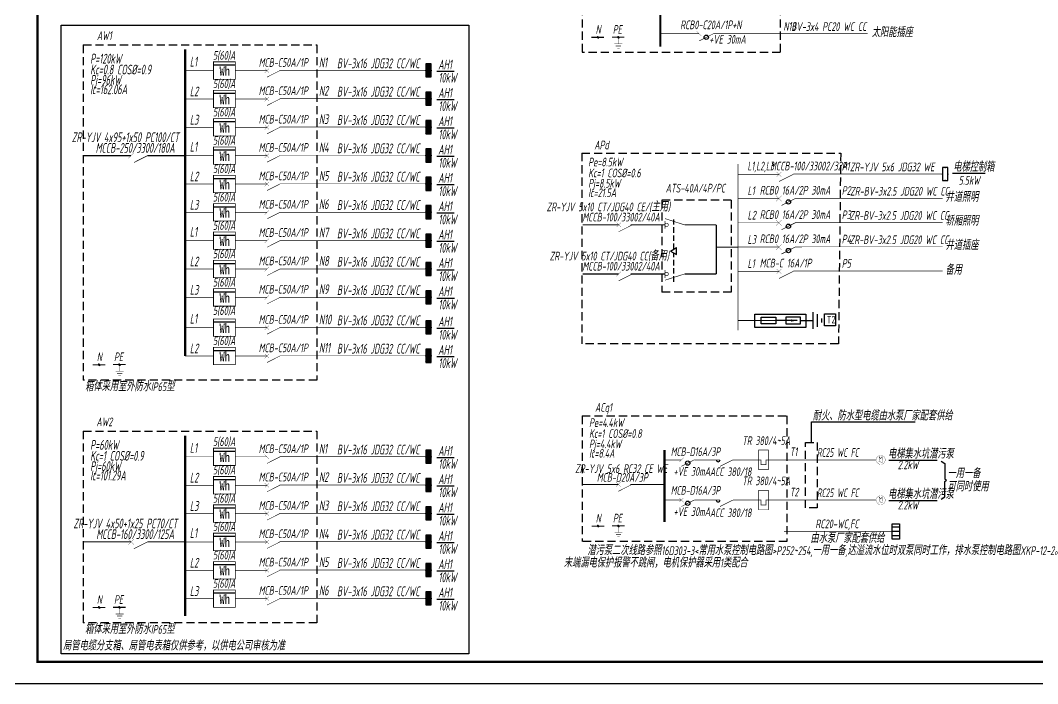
# Model space of a CAD drawing. Extents: x 3002737 to 4077523, y -995787 to -7267.
# Drawn here: x 3118548 to 3165313, y -698787 to -668308 of the extents above; entities that cross this region are included whole.
import ezdxf
from ezdxf.enums import TextEntityAlignment as Align

# ---------------------------------------------------------------- set-up
doc = ezdxf.new("R2010")
doc.units = 0
doc.header["$LTSCALE"] = 1000
doc.header["$MEASUREMENT"] = 0
for name, pattern in [('DASH', [0.35, 0.25, -0.1]), ('DASH4', [0.1875, 0.125, -0.0625]), ('HIDDEN', [0.375, 0.25, -0.125])]:
    doc.linetypes.add(name, pattern=pattern)
doc.layers.get('0').update_dxf_attribs({"linetype": 'CONTINUOUS'})
for name, color, linetype in [('!!电气', 1, 'CONTINUOUS'), ('DIM-照明', 7, 'CONTINUOUS'), ('ELEMENT', 3, 'CONTINUOUS'), ('EQUIP-箱柜', 3, 'CONTINUOUS'), ('WIRE-消防', 4, 'CONTINUOUS'), ('WIRE-照明', 2, 'CONTINUOUS'), ('WIRE-通讯', 4, 'CONTINUOUS'), ('照明平面文字层', 3, 'CONTINUOUS')]:
    doc.layers.add(name, color=color, linetype=linetype)
doc.layers.add('yichutu', color=7, linetype='CONTINUOUS', true_color=0xffffff, plot=False)
doc.layers.add('图框', color=147, linetype='CONTINUOUS', lineweight=20)
doc.styles.add('-宋体', font='', dxfattribs={"width": 0.8})
doc.styles.add('_TCH_LABEL', font='COMPLEX', dxfattribs={"bigfont": 'GBCBIG'})
doc.styles.add('HZTXT', font='gbeitc.shx', dxfattribs={"width": 0.8, "height": 400, "bigfont": 'hztxt.shx'})
doc.styles.get("Standard").update_dxf_attribs({"font": 'gbenor.shx', "bigfont": 'gbcbig.shx'})
doc.styles.add('TSSD_Dimension', font='Tssdeng.shx', dxfattribs={"width": 0.7, "bigfont": 'tssdchn.shx'})
doc.styles.get('-宋体').set_extended_font_data('SimSun')

# ---------------------------------------------------------------- blocks, each defined once
blk = doc.blocks.new('1107AA')
at = {"color": 3, "linetype": 'Continuous'}
for points, const_width in [([(0, -7.5), (-3.79, 0)], 0.3), ([(-1.25, 1.25), (1.25, -1.25)], 0.1), ([(1.25, 1.25), (-1.25, -1.25)], 0.1)]:
    blk.add_lwpolyline(points, dxfattribs=dict(at, const_width=const_width))
blk = doc.blocks.new('A$C7C37685A')
at = {"layer": 'ELEMENT'}
for p, q in [((294, 104), (294, -104)), ((745, 104), (294, 104)), ((641, 0), (294, 0)), ((745, -104), (745, 104)), ((1135, -260), (1135, 260)), ((1264, -195), (1264, 195)), ((1394, -65), (1394, 65)), ((294, -104), (745, -104))]:
    blk.add_line(p, q, dxfattribs=at)
for points in [[(294, 0), (0, 0)], [(745, 0), (1135, 0)]]:
    blk.add_lwpolyline(points, dxfattribs=at)
for points in [[(658, 0), (450, -35), (450, 35), (658, 0)], [(450, 35), (658, 0), (450, -35), (450, 35)], [(450, -35), (450, 35), (658, 0), (450, 35)]]:
    blk.add_solid(points, dxfattribs=at)
blk = doc.blocks.new('A$C64190E90')
at = {"layer": 'DIM-照明', "color": 3}
blk.add_lwpolyline([(0, 104), (450, 104), (450, -104), (0, -104)], close=True, dxfattribs=at)
at = {"layer": 'DIM-照明'}
blk.add_blockref('A$C7C37685A', (466, 0), dxfattribs=at)
blk = doc.blocks.new('A$C2FB505A5')
at = {"color": 3, "linetype": 'Continuous'}
for points, const_width in [([(-125, -125), (125, 125)], 10), ([(-125, 125), (125, -125)], 10), ([(771, 11), (125, -316)], 30)]:
    blk.add_lwpolyline(points, dxfattribs=dict(at, const_width=const_width))
at = {"layer": 'DIM-照明', "color": 3, "linetype": 'Continuous', "const_width": 28.8}
blk.add_lwpolyline([(771, 11), (1064, 11)], dxfattribs=at)
at = {"layer": 'DIM-照明', "color": 3, "linetype": 'Continuous'}
blk.add_circle((438, -157), 100, dxfattribs=at)
blk = doc.blocks.new('A$C5F6A5641')
at = {"layer": 'WIRE-照明', "color": 3}
for p, q in [((0, 0), (2337, 0)), ((0, -611), (0, 0)), ((2337, 0), (2337, -611)), ((2337, -611), (0, -611))]:
    blk.add_line(p, q, dxfattribs=at)
blk = doc.blocks.new('$equip$00001413')
for p, q in [((0.75, 0.6), (-0.75, 0.6)), ((-0.75, 0.6), (-0.75, 0)), ((-0.75, 0), (0.75, 0)), ((0.75, 0), (0.75, 0.6))]:
    blk.add_line(p, q)
for p in [(-0.75, 0.3), (0, 0.6), (0, 0), (0.75, 0.3)]:
    blk.add_point(p)
at = {"style": '_TCH_LABEL', "flags": 9}
blk.add_attdef('A', (0, 0), '', height=0.00002, dxfattribs=at)
blk = doc.blocks.new('A$C7F8C54C2')
at = {"layer": 'DIM-照明', "color": 7, "linetype": 'DASH4', "ltscale": 3}
for p, q in [((0, 4230), (0, 0)), ((3188, 4230), (0, 4230)), ((3188, 4230), (3188, 0)), ((3188, 0), (0, 0))]:
    blk.add_line(p, q, dxfattribs=at)
blk = doc.blocks.new('0114')
at = {"color": 3, "linetype": 'Continuous', "const_width": 0.3}
for points in [[(0, 0), (0, -4.58)], [(-2.75, -4.58), (2.75, -4.58)], [(-1.83, -6.01), (1.83, -6.01)], [(-0.86, -7.5), (0.86, -7.5)]]:
    blk.add_lwpolyline(points, dxfattribs=at)
blk = doc.blocks.new('*X32')
at = {"color": 0}
for p, q in [((197.1, 124.2), (199.7, 126.7)), ((197.2, 123.8), (200.1, 126.7)), ((197.2, 124.6), (199.2, 126.7)), ((197.3, 123.4), (200.4, 126.6)), ((197.3, 125.2), (198.6, 126.5)), ((197.4, 123.1), (200.7, 126.5)), ((197.5, 122.9), (201, 126.3)), ((197.7, 122.6), (201.2, 126.1)), ((197.9, 122.4), (201.4, 125.9)), ((198.1, 122.2), (201.6, 125.7)), ((198.4, 122), (201.8, 125.4)), ((198.7, 121.9), (201.9, 125.2)), ((199, 121.8), (202, 124.8)), ((199.4, 121.7), (202.1, 124.5)), ((199.8, 121.7), (202.1, 124.1)), ((200.3, 121.8), (202, 123.5)), ((201.2, 122.3), (201.6, 122.7))]:
    blk.add_line(p, q, dxfattribs=at)
blk = doc.blocks.new('HC000089')
at = {"color": 4, "linetype": 'Continuous', "const_width": 0.2}
blk.add_lwpolyline([(-1.8, -1.8, 0.198912), (0, -2.5, 0.198912), (1.8, -1.8, 0.198912), (2.5, 0, 0.198912), (1.8, 1.8, 0.198912), (0, 2.5, 0.198912), (-1.8, 1.8, 0.198912), (-2.5, 0, 0.198912)], format="xyb", close=True, dxfattribs=at)
at = {"color": 4}
blk.add_blockref('*X32', (-199.6, -124.2), dxfattribs=at)
blk = doc.blocks.new('$element$00000297')
at = {"const_width": 0.0233}
blk.add_lwpolyline([(0, -1, 1), (0, 0, 1), (0, -1, 1)], format="xyb", close=True, dxfattribs=at)
for points in [[(0, -0.72, 0.986208), (-0.2, -0.75, 0.859125)], [(0, -0.72, 1.013985), (0.2, -0.68, -1.197218)]]:
    blk.add_lwpolyline(points, format="xyb", dxfattribs=at)
at = {"flags": 9}
blk.add_attdef('S', (0, 0), '', height=0.00000667, dxfattribs=at)
at = {"flags": 8}
blk.add_attdef('M', text='', height=0.467, dxfattribs=at).set_placement((0, -0.35), align=Align.MIDDLE_CENTER)
blk = doc.blocks.new('SWJ')
at = {"color": 2}
for p, q in [((-275, -85), (-275, 85)), ((-175, -85), (-175, 85)), ((-75, -85), (-75, 85))]:
    blk.add_line(p, q, dxfattribs=at)
blk.add_lwpolyline([(-350, 85), (-350, -85), (0, -85), (0, 85)], close=True, dxfattribs=at)
blk = doc.blocks.new('A$C46350062')
at = {"layer": 'DIM-照明', "color": 3, "linetype": 'Continuous', "const_width": 28.8}
for points in [[(-590, 0), (-868, 0)], [(0, 0), (-590, -298)]]:
    blk.add_lwpolyline(points, dxfattribs=at)
at = {"layer": 'DIM-照明', "color": 3, "linetype": 'Continuous'}
blk.add_arc((-678, 0), 88.4, 180.9398, 0, dxfattribs=at)
blk = doc.blocks.new('A$C27B859A8')
at = {"layer": 'DIM-照明', "color": 3, "linetype": 'Continuous', "const_width": 28.8}
for points in [[(450, 0), (449, 900), (-1, 900), (0, 0), (450, 0)], [(975, 450), (337, 450), (337, 225), (112, 225), (112, 450), (-525, 450)]]:
    blk.add_lwpolyline(points, dxfattribs=at)
at = {"text_generation_flag": 4, "width": 1, "flags": 9}
blk.add_attdef('S', (975, 451), '', height=0.01, rotation=90.0409, dxfattribs=at)
blk = doc.blocks.new('A$C14A42816')
at = {"layer": 'ELEMENT'}
blk.add_line((0, 660), (1009, 660), dxfattribs=at)
at = {"layer": 'ELEMENT', "const_width": 35}
blk.add_lwpolyline([(0, 0), (0, 800), (1009, 800), (1009, 0), (0, 0)], dxfattribs=at)
at = {"layer": 'ELEMENT', "style": '-宋体', "width": 0.8}
blk.add_text('Wh', height=438, dxfattribs=at).set_placement((278, 159))
at = {"layer": 'ELEMENT', "flags": 9}
blk.add_attdef('S', (0, 400), '', height=0.01, rotation=90, dxfattribs=at)
blk.add_attdef('S', (0, 400), '', height=0.01, rotation=90, dxfattribs=at)
blk.add_attdef('S', (0, 400), '', height=0.01, rotation=90, dxfattribs=at)
blk = doc.blocks.new('*X8')
at = {"color": 0}
for p, q in [((-250, 33), (-83, 200)), ((-250, 68), (-118, 200)), ((-250, 104), (-154, 200)), ((-250, 139), (-189, 200)), ((-250, 174), (-224, 200)), ((-247, 0), (-47, 200)), ((-212, 0), (-12, 200)), ((-177, 0), (23, 200)), ((-141, 0), (59, 200)), ((-106, 0), (94, 200)), ((-71, 0), (129, 200)), ((-35, 0), (165, 200)), ((0, 0), (200, 200)), ((35, 0), (235, 200)), ((71, 0), (250, 179)), ((106, 0), (250, 144)), ((141, 0), (250, 109)), ((177, 0), (250, 73)), ((212, 0), (250, 38)), ((247, 0), (250, 3))]:
    blk.add_line(p, q, dxfattribs=at)
blk = doc.blocks.new('$equip$00001421')
for p, q in [((0.75, 0.6), (-0.75, 0.6)), ((-0.75, 0.6), (-0.75, 0)), ((-0.75, 0), (0.75, 0)), ((0.75, 0), (0.75, 0.6))]:
    blk.add_line(p, q)
at = {"const_width": 0.6}
blk.add_lwpolyline([(-0.75, 0.3), (0.75, 0.3)], dxfattribs=at)
for p in [(-0.75, 0.3), (0, 0.6), (0, 0), (0.75, 0.3)]:
    blk.add_point(p)
at = {"xscale": 0.00300000000061118, "yscale": 0.00300000000061118, "zscale": 0.00300000000061118}
blk.add_blockref('*X8', (0, 0), dxfattribs=at)
at = {"style": '_TCH_LABEL', "flags": 9}
blk.add_attdef('A', (0, 0), '', height=0.00002, dxfattribs=at)

msp = doc.modelspace()

# ---------------------------------------------------------------- linework, layer by layer
at = {"layer": '!!电气', "color": 6}
msp.add_lwpolyline([(3120419.4, -668531.8), (3139169.3, -668531.8), (3139169.3, -697416.6), (3120419.4, -697416.6)], close=True, dxfattribs=at)
at = {"color": 3, "linetype": 'Continuous'}
for points, const_width in [([(3123517.2, -674649.7), (3123767.2, -674399.7)], 10), ([(3123517.2, -674399.7), (3123767.2, -674649.7)], 10), ([(3124413.7, -674513.8), (3123767.2, -674840.6)], 30), ([(3123517.2, -692398.1), (3123767.2, -692148.1)], 10), ([(3123517.2, -692148.1), (3123767.2, -692398.1)], 10), ([(3124413.7, -692262.2), (3123767.2, -692589)], 30)]:
    msp.add_lwpolyline(points, dxfattribs=dict(at, const_width=const_width))
at = {"layer": 'DIM-照明', "color": 3, "linetype": 'DASH4', "ltscale": 3}
for p, q in [((3144369.7, -658137.8), (3144369.7, -669791.3)), ((3153480.7, -658137.9), (3153480.6, -669791.4)), ((3121440.3, -669433.8), (3132180.9, -669433.8)), ((3121440.3, -669433.8), (3121440.3, -684835.2)), ((3132180.9, -669433.8), (3132180.9, -684835.2)), ((3153480.6, -669791.4), (3144369.7, -669791.3)), ((3144358.8, -674404.8), (3156259.7, -674404.8)), ((3144358.8, -674404.8), (3144358.8, -683165.2)), ((3156259.7, -674404.8), (3156156.9, -683165.2)), ((3156156.9, -683165.2), (3144358.8, -683165.2)), ((3132180.9, -684835.2), (3121440.3, -684835.2)), ((3144373.4, -686487.8), (3153787.2, -686487.8)), ((3144373.4, -686487.8), (3144373.4, -692248.8)), ((3153787.2, -686487.8), (3153787.2, -692248.8)), ((3121440.3, -687182.2), (3132180.9, -687182.2)), ((3121440.3, -687182.2), (3121440.3, -695987.1)), ((3132180.9, -687182.2), (3132180.9, -695987.1)), ((3153787.2, -692248.8), (3144373.4, -692248.8)), ((3132180.9, -695987.1), (3121440.3, -695987.1))]:
    msp.add_line(p, q, dxfattribs=at)
at = {"layer": 'DIM-照明', "color": 7}
for p, q in [((3137695.5, -670645.8), (3138489.6, -670645.8)), ((3137695.5, -671948.4), (3138489.6, -671948.4)), ((3137695.5, -673251), (3138489.6, -673251)), ((3137695.5, -674553.6), (3138489.6, -674553.6)), ((3161402.7, -675335.9), (3162902.8, -675335.9)), ((3137695.5, -675856.2), (3138489.6, -675856.2)), ((3137695.5, -677158.8), (3138489.6, -677158.8)), ((3137695.5, -678461.4), (3138489.6, -678461.4)), ((3137695.5, -679764), (3138489.6, -679764)), ((3137695.5, -681067.4), (3138510, -681067.4)), ((3137695.5, -682456.1), (3138489.6, -682456.1)), ((3137695.5, -683758.7), (3138489.6, -683758.7)), ((3154913.7, -687701.5), (3154913.7, -686760.5)), ((3154913.7, -686760.5), (3159681, -686760.5)), ((3137695.5, -688394.2), (3138489.6, -688394.2)), ((3158467.8, -688512), (3160697.7, -688512)), ((3137695.5, -689696.8), (3138489.6, -689696.8)), ((3158467.8, -690364.2), (3160697.7, -690364.2)), ((3137695.5, -690999.4), (3138489.6, -690999.4)), ((3137695.5, -692302), (3138489.6, -692302)), ((3137695.5, -693604.6), (3138489.6, -693604.6)), ((3137695.5, -694907.2), (3138489.6, -694907.2))]:
    msp.add_line(p, q, dxfattribs=at)
at = {"layer": 'DIM-照明', "linetype": 'HIDDEN'}
for p, q in [((3148591.8, -678817.2), (3148591.8, -677466.2)), ((3148591.8, -680319), (3148591.8, -678999.6))]:
    msp.add_line(p, q, dxfattribs=at)
at = {"layer": 'DIM-照明'}
for p, q in [((3148433.9, -678908.4), (3148712.9, -678747.3)), ((3148433.9, -678908.4), (3148712.9, -679069.5)), ((3148712.9, -679069.5), (3148712.9, -678747.3))]:
    msp.add_line(p, q, dxfattribs=at)
at = {"layer": 'DIM-照明', "color": 7, "linetype": 'Continuous'}
for p, q in [((3160881.2, -688560.1), (3161048.4, -688666.4)), ((3161048.4, -688666.4), (3161048.4, -689382)), ((3161048.4, -689382), (3161115.6, -689436.1)), ((3161048.4, -689490.2), (3161115.6, -689436.1)), ((3161048.4, -690205.8), (3161048.4, -689490.2)), ((3160881.2, -690312.1), (3161048.4, -690205.8))]:
    msp.add_line(p, q, dxfattribs=at)
at = {"layer": 'DIM-照明', "color": 3}
for points, const_width in [([(3147965.4, -658400.6), (3147965.4, -669512.1)], 100), ([(3126123.5, -669636.7), (3126123.5, -683730.6)], 100), ([(3148177, -677883.6), (3148177, -677526.1)], 26.9), ([(3149079.5, -677704.8), (3148179.8, -677416.3)], 27.1), ([(3148177, -680139.8), (3148177, -679782.3)], 26.9), ([(3149079.5, -679961.1), (3148179.8, -680249.6)], 27.1), ([(3126123.5, -687385.1), (3126123.5, -695682.2)], 100), ([(3148158.5, -688043), (3148158.5, -691354.8)], 100)]:
    msp.add_lwpolyline(points, dxfattribs=dict(at, const_width=const_width))
at = {"layer": 'DIM-照明', "color": 3, "linetype": 'Continuous'}
for points, const_width in [([(3144802.5, -669088.4), (3145383, -669088.4)], 47.5), ([(3145740, -669084.2), (3146320.4, -669084.2)], 47.5), ([(3147965.2, -668920.9), (3149751.9, -668920.9)], 28.8), ([(3150409, -668920.9), (3157495.7, -668920.6)], 28.8), ([(3126123.5, -670615.7), (3127427.3, -670615.7)], 29), ([(3128435.8, -670615.7), (3129884.7, -670615.7)], 29), ([(3130474.6, -670609.5), (3137190, -670609.5)], 29), ([(3126123.5, -671918.7), (3127427.3, -671918.7)], 29), ([(3128435.8, -671918.7), (3129884.7, -671918.7)], 29), ([(3130474.6, -671912.1), (3137190, -671912.1)], 29), ([(3126123.5, -673221.7), (3127427.3, -673221.7)], 29), ([(3128435.8, -673221.7), (3129884.7, -673221.7)], 29), ([(3130474.6, -673214.7), (3137190, -673214.7)], 29), ([(3121440.3, -674524.7), (3123628.4, -674524.7)], 49.9), ([(3124402.7, -674524.7), (3126123.5, -674524.7)], 49.9), ([(3124413.7, -674513.8), (3124706, -674513.8)], 28.8), ([(3126123.5, -674524.7), (3127427.3, -674524.7)], 29), ([(3128435.8, -674524.7), (3129884.7, -674524.7)], 29), ([(3130474.6, -674517.3), (3137190, -674517.3)], 29), ([(3151539, -682544.8), (3151539, -674905.1)], 28.8), ([(3151539, -675381.7), (3153423.6, -675381.7)], 28.8), ([(3151539, -675381.7), (3153423.6, -675381.7)], 28.8), ([(3154076.7, -675369.9), (3160945.2, -675369.9)], 28.8), ([(3126123.5, -675827.7), (3127427.3, -675827.7)], 29), ([(3128435.8, -675827.7), (3129884.7, -675827.7)], 29), ([(3130474.6, -675819.9), (3137190, -675819.9)], 29), ([(3151539, -676496.7), (3153423.6, -676496.7)], 28.8), ([(3151539, -676496.7), (3153423.6, -676496.7)], 28.8), ([(3151539, -676496.7), (3153423.6, -676496.7)], 28.8), ([(3151539, -676496.7), (3153423.6, -676496.7)], 28.8), ([(3154187.5, -676485.9), (3160945.2, -676484.9)], 28.8), ([(3126123.5, -677130.7), (3127427.3, -677130.7)], 29), ([(3128435.8, -677130.7), (3129884.7, -677130.7)], 29), ([(3130474.6, -677122.5), (3137190, -677122.5)], 29), ([(3151539, -677611.7), (3153423.6, -677611.7)], 28.8), ([(3151539, -677611.7), (3153423.6, -677611.7)], 28.8), ([(3154181.1, -677600), (3160945.2, -677600)], 28.8), ([(3144391.9, -677704.8), (3146057.4, -677704.8)], 49.9), ([(3145892.2, -677704.8), (3146057.4, -677704.8)], 49.9), ([(3146602.9, -677704.8), (3148177, -677704.8)], 49.9), ([(3149079.5, -677704.8), (3150542.4, -677704.8)], 49.9), ([(3150542.4, -677704.8), (3150542.4, -679961.1)], 49.9), ([(3126123.5, -678432.9), (3127427.3, -678432.9)], 29), ([(3128435.8, -678432.9), (3129884.7, -678432.9)], 29), ([(3130474.6, -678425.1), (3137190, -678425.1)], 29), ([(3151539, -678726.8), (3150542.4, -678726.8)], 49.9), ([(3151539, -678726.8), (3153423.6, -678726.8)], 28.8), ([(3151539, -678726.8), (3153423.6, -678726.8)], 28.8), ([(3154181.1, -678715), (3160945.2, -678715)], 28.8), ([(3126123.5, -679735.9), (3127427.3, -679735.9)], 29), ([(3128435.8, -679735.9), (3129884.7, -679735.9)], 29), ([(3130474.6, -679727.7), (3137190, -679727.7)], 29), ([(3144391.9, -679961.1), (3146057.4, -679961.1)], 49.9), ([(3145892.2, -679961.1), (3146057.4, -679961.1)], 49.9), ([(3146602.9, -679961.1), (3148177, -679961.1)], 49.9), ([(3149079.5, -679961.1), (3150542.4, -679961.1)], 49.9), ([(3151539, -679842.4), (3153423.3, -679842.4)], 28.8), ([(3154078, -679830.6), (3160944.9, -679830.6)], 28.8), ([(3126123.5, -681038.9), (3127427.3, -681038.9)], 29), ([(3128435.8, -681038.9), (3129884.7, -681038.9)], 29), ([(3130474.6, -681031.1), (3137190, -681031.1)], 29), ([(3151539, -682099.8), (3153737.8, -682099.8)], 47.2), ([(3126123.5, -682427.6), (3127427.3, -682427.6)], 29), ([(3128435.8, -682427.6), (3129884.7, -682427.6)], 29), ([(3130474.6, -682419.9), (3137190, -682419.9)], 29), ([(3121873.2, -684132.2), (3122453.6, -684132.2)], 47.5), ([(3122810.6, -684128.1), (3123391.1, -684128.1)], 47.5), ([(3126123.5, -683730.6), (3127427.3, -683730.6)], 29), ([(3128435.8, -683730.6), (3129884.7, -683730.6)], 29), ([(3130474.6, -683722.5), (3137190, -683722.5)], 29), ([(3126123.5, -688364.1), (3127427.3, -688364.1)], 29), ([(3128435.8, -688364.1), (3129884.7, -688364.1)], 29), ([(3130474.6, -688357.9), (3137190, -688357.9)], 29), ([(3148158.5, -688503.3), (3148935, -688503.3)], 28.8), ([(3149524.9, -688503.3), (3150435.7, -688503.3)], 28.8), ([(3151303.9, -688503.3), (3151958.7, -688503.3)], 28.8), ([(3153458.7, -688503.3), (3157893.4, -688503.3)], 28.8), ([(3126123.5, -689667.1), (3127427.3, -689667.1)], 29), ([(3128435.8, -689667.1), (3129884.7, -689667.1)], 29), ([(3130474.6, -689660.5), (3137190, -689660.5)], 29), ([(3144373.4, -689631.9), (3146038.9, -689631.9)], 49.9), ([(3145873.8, -689631.9), (3146038.9, -689631.9)], 49.9), ([(3146584.5, -689631.9), (3148158.5, -689631.9)], 49.9), ([(3148158.5, -690350.3), (3148935, -690350.3)], 28.8), ([(3149524.9, -690350.3), (3150435.7, -690350.3)], 28.8), ([(3151303.9, -690350.3), (3151958.7, -690350.3)], 28.8), ([(3153458.7, -690350.3), (3157893.4, -690350.3)], 28.8), ([(3126123.5, -690970.1), (3127427.3, -690970.1)], 29), ([(3128435.8, -690970.1), (3129884.7, -690970.1)], 29), ([(3130474.6, -690963.1), (3137190, -690963.1)], 29), ([(3144806.3, -691545.8), (3145386.7, -691545.8)], 47.5), ([(3145743.7, -691541.7), (3146324.2, -691541.7)], 47.5), ([(3153654.8, -691785.8), (3158623.8, -691785.8)], 28.8), ([(3121440.3, -692273.1), (3123628.4, -692273.1)], 49.9), ([(3124402.7, -692273.1), (3126123.5, -692273.1)], 49.9), ([(3124413.7, -692262.2), (3124706, -692262.2)], 28.8), ([(3126123.5, -692273.1), (3127427.3, -692273.1)], 29), ([(3128435.8, -692273.1), (3129884.7, -692273.1)], 29), ([(3130474.6, -692265.7), (3137190, -692265.7)], 29), ([(3126123.5, -693576.1), (3127427.3, -693576.1)], 29), ([(3128435.8, -693576.1), (3129884.7, -693576.1)], 29), ([(3130474.6, -693568.3), (3137190, -693568.3)], 29), ([(3126123.5, -694879.1), (3127427.3, -694879.1)], 29), ([(3128435.8, -694879.1), (3129884.7, -694879.1)], 29), ([(3130474.6, -694870.9), (3137190, -694870.9)], 29), ([(3121873.2, -695284.2), (3122453.6, -695284.2)], 47.5), ([(3122810.6, -695280), (3123391.1, -695280)], 47.5)]:
    msp.add_lwpolyline(points, dxfattribs=dict(at, const_width=const_width))
at = {"layer": 'DIM-照明', "color": 3, "const_width": 26.9}
for points in [[(3148177, -677704.8, 1), (3148333.7, -677704.8, 1)], [(3148177, -679961.1, 1), (3148333.7, -679961.1, 1)]]:
    msp.add_lwpolyline(points, format="xyb", close=True, dxfattribs=at)
at = {"layer": 'DIM-照明', "color": 3, "linetype": 'DASH4', "ltscale": 3}
msp.add_lwpolyline([(3154646.5, -687701.5), (3155181, -687701.5), (3155181, -690712.5), (3154646.5, -690712.5)], close=True, dxfattribs=at)
at = {"layer": 'DIM-照明', "color": 3, "linetype": 'Continuous'}
for centre in [(3150080.4, -669086.9), (3149229.9, -688652.4), (3149229.9, -690499.4)]:
    msp.add_circle(centre, 100.1, dxfattribs=at)
at = {"layer": 'yichutu', "color": 7, "true_color": 0xffffff}
msp.add_lwpolyline([(3116835, -758186.6), (3116835, -698786.6), (3200935, -698786.6), (3200935, -758186.6)], close=True, dxfattribs=at)
at = {"layer": '图框'}
msp.add_lwpolyline([(3116835, -639386.6), (3200935, -639386.6), (3200935, -698786.6), (3116835, -698786.6)], close=True, dxfattribs=at)
at = {"layer": '图框', "const_width": 100}
msp.add_lwpolyline([(3199935, -697786.6), (3199935, -640386.6), (3119335, -640386.6), (3119335, -697786.6)], close=True, dxfattribs=at)
at = {"layer": '照明平面文字层', "color": 7}
msp.add_lwpolyline([(3155509.8, -681791.8), (3156023.8, -681791.8), (3156023.8, -682339.6), (3155509.8, -682339.6)], close=True, dxfattribs=at)

# ---------------------------------------------------------------- block references
at = {"layer": '!!电气', "color": 1}
for name, p in [('A$C27B859A8', (3152484, -688953.4)), ('A$C46350062', (3151303.9, -688503.3)), ('A$C27B859A8', (3152484, -690800.3)), ('A$C46350062', (3151303.9, -690350.3))]:
    msp.add_blockref(name, p, dxfattribs=at)
at = {"layer": 'DIM-照明'}
for p, xscale, yscale, zscale in [((3145104.7, -669088.5), 14.62999999523163, 14.62999999523163, 14.62999999523163), ((3146041.2, -669088.5), 14.62999999523163, 14.62999999523163, 14.62999999523163), ((3122175.3, -684132.3), 14.62999999523163, 14.62999999523163, 14.62999999523163), ((3123111.8, -684132.3), 14.62999999523163, 14.62999999523163, 14.62999999523163), ((3145108.5, -691546), 14.62999994307756, 14.62999994307756, 14.62999994307756), ((3146045, -691546), 14.62999994307756, 14.62999994307756, 14.62999994307756), ((3122175.3, -695284.3), 14.62999999523163, 14.62999999523163, 14.62999999523163), ((3123111.8, -695284.3), 14.62999999523163, 14.62999999523163, 14.62999999523163)]:
    msp.add_blockref('HC000089', p, dxfattribs=dict(at, xscale=xscale, yscale=yscale, zscale=zscale))
at = {"layer": 'DIM-照明', "linetype": 'DASH'}
for p, xscale, yscale, zscale, rotation in [((3146041.1, -669084.2), -66.50000000000003, 66.5, 66.49999999999999, 1.643353773062017e-06), ((3123111.8, -684128.1), -66.50000000000003, 66.5, 66.49999999999999, 1.643353773062017e-06), ((3146044.9, -691541.7), -66.49999997299165, 66.5000001937151, 66.5, 1.50654137165418e-06), ((3123111.8, -695280), -66.50000000000003, 66.5, 66.49999999999999, 1.643353773062017e-06)]:
    msp.add_blockref('0114', p, dxfattribs=dict(at, xscale=xscale, yscale=yscale, zscale=zscale, rotation=rotation))
at = {"layer": 'DIM-照明', "linetype": 'Continuous'}
for p, xscale, yscale, zscale, rotation in [((3149751.8, -668920.9), 87.60960006713867, 87.60960006713867, 87.60960006713867, 90), ((3129884.7, -670620.1), 78.65151834487915, 78.65151834487915, 78.65151834487915, 90), ((3129884.7, -671922.7), 78.65151834487915, 78.65151834487915, 78.65151834487915, 90), ((3129884.7, -673225.3), 78.65151834487915, 78.65151834487915, 78.65151834487915, 90), ((3129884.7, -674527.9), 78.65151834487915, 78.65151834487915, 78.65151834487915, 90), ((3153423.6, -675381.7), 87.60960006713867, 87.60960006713867, 87.60960006713867, 90), ((3129884.7, -675830.5), 78.65151834487915, 78.65151834487915, 78.65151834487915, 90), ((3146057.4, -677704.8), 83.2291202545166, 83.2291202545166, 83.2291202545166, 90), ((3129884.7, -678435.7), 78.65151834487915, 78.65151834487915, 78.65151834487915, 90), ((3146057.4, -679961.1), 83.2291202545166, 83.2291202545166, 83.2291202545166, 90), ((3153423.6, -679839.7), 87.60960006713867, 87.60960006713867, 87.60960006713867, 90), ((3129884.7, -681041.7), 78.65151834487915, 78.65151834487915, 78.65151834487915, 90), ((3129884.7, -682430.4), 78.65151834487915, 78.65151834487915, 78.65151834487915, 90), ((3129884.7, -688368.5), 78.65151834487915, 78.65151834487915, 78.65151834487915, 90), ((3148935, -688503.3), 78.65151834487915, 78.65151834487915, 78.65151834487915, 90), ((3129884.7, -689671.1), 78.65151834487915, 78.65151834487915, 78.65151834487915, 90), ((3146038.9, -689631.9), 83.22912003425881, 83.22912003425881, 83.22912003425881, 90.00000000128226), ((3148935, -690350.3), 78.65151834487915, 78.65151834487915, 78.65151834487915, 90), ((3129884.7, -690973.7), 78.65151834487915, 78.65151834487915, 78.65151834487915, 90), ((3129884.7, -692276.3), 78.65151834487915, 78.65151834487915, 78.65151834487915, 90), ((3129884.7, -693578.9), 78.65151834487915, 78.65151834487915, 78.65151834487915, 90)]:
    msp.add_blockref('1107AA', p, dxfattribs=dict(at, xscale=xscale, yscale=yscale, zscale=zscale, rotation=rotation))
at = {"layer": 'DIM-照明', "color": 7, "xscale": 78.65151834487915, "yscale": 78.65151834487915, "zscale": 78.65151834487915, "rotation": 90}
for p in [(3129884.7, -677133.1), (3129884.7, -679738.3), (3129884.7, -683733), (3129884.7, -694881.5)]:
    msp.add_blockref('1107AA', p, dxfattribs=at)
at = {"layer": 'DIM-照明', "color": 7, "ltscale": 0.8, "xscale": -2.000000042375178, "yscale": 2.000000042375177, "zscale": 2, "rotation": 89.99999893278296}
msp.add_blockref('SWJ', (3158793.8, -692144), dxfattribs=at)
at = {"layer": 'ELEMENT', "xscale": 412.4999999618158, "yscale": 412.4999999618158, "zscale": 412.4999999618158}
for p in [(3158099.3, -688297.1), (3158099.3, -690149.3)]:
    msp.add_blockref('$element$00000297', p, dxfattribs=at).add_auto_attribs({'M': 'M'})
at = {"layer": 'EQUIP-箱柜', "xscale": 400, "yscale": 400, "zscale": 400}
for name, p, rotation in [('$equip$00001421', (3137430, -670609.5), 90), ('$equip$00001421', (3137430, -671912.1), 90), ('$equip$00001421', (3137430, -673214.7), 90), ('$equip$00001421', (3137430, -674517.3), 90), ('$equip$00001413', (3160945.2, -675369.9), 270), ('$equip$00001421', (3137430, -675819.9), 90), ('$equip$00001421', (3137430, -677122.5), 90), ('$equip$00001421', (3137430, -678425.1), 90), ('$equip$00001421', (3137430, -679727.7), 90), ('$equip$00001421', (3137430, -681031.1), 90), ('$equip$00001421', (3137430, -682419.9), 90), ('$equip$00001421', (3137430, -683722.5), 90), ('$equip$00001421', (3137430, -688357.9), 90), ('$equip$00001421', (3137430, -689660.5), 90), ('$equip$00001421', (3137430, -690963.1), 90), ('$equip$00001421', (3137430, -692265.7), 90), ('$equip$00001421', (3137430, -693568.3), 90), ('$equip$00001421', (3137430, -694870.9), 90)]:
    msp.add_blockref(name, p, dxfattribs=dict(at, rotation=rotation))
at = {"layer": 'WIRE-消防'}
for name, p in [('A$C7F8C54C2', (3148041.8, -680801.1)), ('A$C5F6A5641', (3152319.4, -681811.7))]:
    msp.add_blockref(name, p, dxfattribs=at)
at = {"layer": 'WIRE-照明'}
for p in [(3153416.1, -676496.7), (3153416.1, -677611.7), (3153416.1, -678726.8)]:
    msp.add_blockref('A$C2FB505A5', p, dxfattribs=at)
at = {"layer": 'WIRE-照明', "xscale": 1.5, "yscale": 1.5, "zscale": 1.5}
msp.add_blockref('A$C64190E90', (3152597.7, -682099.8), dxfattribs=at)
at = {"layer": 'WIRE-通讯'}
for p in [(3127427.3, -671015.7), (3127427.3, -672318.7), (3127427.3, -673621.7), (3127427.3, -674924.7), (3127427.3, -676227.7), (3127427.3, -677530.7), (3127427.3, -678832.9), (3127427.3, -680135.9), (3127427.3, -681438.9), (3127427.3, -682827.6), (3127427.3, -684130.6), (3127427.3, -688764.1), (3127427.3, -690067.1), (3127427.3, -691370.1), (3127427.3, -692673.1), (3127427.3, -693976.1), (3127427.3, -695279.1)]:
    msp.add_blockref('A$C14A42816', p, dxfattribs=at)

# ---------------------------------------------------------------- texts
at = {"layer": 'DIM-照明', "linetype": 'Continuous', "style": 'HZTXT', "width": 0.7}
for s, p in [('N', (3144995, -668925.6)), ('PE', (3145783.3, -668925.6)), ('N', (3122065.6, -683969.5)), ('PE', (3122853.9, -683969.5)), ('N', (3122065.6, -695121.4)), ('PE', (3122853.9, -695121.4))]:
    msp.add_text(s, height=400, dxfattribs=at).set_placement(p)
at = {"layer": 'DIM-照明', "color": 7, "linetype": 'Continuous', "style": 'HZTXT'}
for s, width, p in [('RCB0-C20A/1P+N', 0.7, (3148881.6, -668713.9)), ('N10', 0.7, (3153626.9, -668783.1)), ('+VE 30mA', 0.7, (3150219.5, -669379.5)), ('Pe=8.5kW', 0.7, (3144653.8, -675019.9)), ('L1,L2,L3', 0.6, (3151979, -675201)), ('MCCB-100/33002/32A', 0.7, (3153017, -675201)), ('P1', 0.7, (3156308, -675213.2)), ('Kc=1 COS%%C=0.6', 0.7, (3144653.8, -675521.5)), ('Pj=8.5kW', 0.7, (3144653.8, -675995.5)), ('Ic=21.5A', 0.7, (3144653.8, -676427.5)), ('ATS-40A/4P/PC', 0.7, (3148211.5, -676219.2)), ('L1', 0.7, (3151979, -676335.3)), ('RCB0 16A/2P 30mA', 0.7, (3152538.5, -676316)), ('P2', 0.7, (3156308, -676328.2)), ('L2', 0.7, (3151979, -677459)), ('RCB0 16A/2P 30mA', 0.7, (3152538.5, -677431)), ('P3', 0.7, (3156308, -677443.2)), ('L3', 0.7, (3151979, -678577.6)), ('RCB0 16A/2P 30mA', 0.7, (3152538.5, -678546)), ('P4', 0.7, (3156308, -678558.3)), ('L1', 0.7, (3151979, -679680.4)), ('MCB-C 16A/1P', 0.7, (3152538.2, -679661.6)), ('P5', 0.7, (3156308, -679673.3)), ('Pe=4.4kW', 0.7, (3144692.8, -686992.8)), ('Kc=1 COS%%C=0.8', 0.7, (3144692.8, -687494.4)), ('Pj=4.4kW', 0.7, (3144692.8, -687968.4)), ('Ic=8.4A', 0.7, (3144692.8, -688400.4)), ('+VE 30mA', 0.7, (3148576.3, -689235.2)), ('+VE 30mA', 0.7, (3148576.3, -691082.1)), ('局管电缆分支箱、局管电表箱仅供参考，以供电公司审核为准', 0.7, (3120507.7, -697253.6))]:
    msp.add_text(s, height=400, dxfattribs=dict(at, width=width)).set_placement(p)
at = {"layer": 'DIM-照明', "color": 7, "linetype": 'Continuous', "style": 'HZTXT', "width": 0.7}
for s, p in [('BV-3x4 PC20 WC CC', (3155715.9, -668594)), ('APd', (3145268.1, -674033.9)), ('ZR-YJV 5x6 JDG32 WE ', (3158710, -675043.1)), ('ZR-BV-3x2.5 JDG20 WC CC', (3158963.7, -676158.8)), ('ZR-YJV 5x10 CT/JDG40 CE/(主用)', (3145578.3, -676847.1)), ('MCCB-100/33002/40A', (3146164.4, -677348.8)), ('ZR-BV-3x2.5 JDG20 WC CC', (3158939.6, -677273.1)), ('ZR-BV-3x2.5 JDG20 WC CC', (3158939.6, -678388.2)), ('ZR-YJV 5x10 CT/JDG40 CC(备用)', (3145620.9, -679103.3)), ('MCCB-100/33002/40A', (3146164.4, -679605)), ('ZR-YJV 5x6 RC32 CE WE', (3146170.1, -688906.1)), ('MCB-D20A/3P', (3146219.7, -689310.4))]:
    msp.add_text(s, height=400, dxfattribs=at).set_placement(p, align=Align.MIDDLE)
at = {"layer": 'DIM-照明', "color": 7, "style": 'HZTXT', "width": 0.7}
for s, height, p in [('太阳能插座', 400, (3157683.6, -669070.3)), ('P=120kW', 450, (3121759.7, -670292.8)), ('L1', 450, (3126339.3, -670430.2)), ('5(60)A', 400, (3127399.6, -670117.4)), ('MCB-C50A/1P', 400, (3129505.8, -670444)), ('N1', 450, (3132273.5, -670468.8)), ('AH1', 450, (3137757.9, -670563.8)), ('Kc=0.8 COS%%C=0.9', 450, (3121759.7, -670794.4)), ('Pj=96kW', 450, (3121759.7, -671268.4)), ('5(60)A', 400, (3127399.6, -671420.4)), ('10kW', 450, (3137766.3, -671167)), ('Ic=162.06A', 450, (3121759.7, -671700.4)), ('L2', 450, (3126339.3, -671796.6)), ('MCB-C50A/1P', 400, (3129505.8, -671742.6)), ('N2', 450, (3132273.5, -671771.4)), ('AH1', 450, (3137757.9, -671866.4)), ('5(60)A', 400, (3127399.6, -672723.4)), ('10kW', 450, (3137766.3, -672469.6)), ('L3', 450, (3126339.3, -673099.2)), ('MCB-C50A/1P', 400, (3129505.8, -673049.2)), ('N3', 450, (3132273.5, -673074)), ('AH1', 450, (3137757.9, -673169)), ('10kW', 450, (3137766.3, -673772.1)), ('5(60)A', 400, (3127399.6, -674026.4)), ('L1', 450, (3126339.3, -674339.2)), ('MCB-C50A/1P', 400, (3129502.6, -674348.6)), ('N4', 450, (3132273.5, -674376.6)), ('AH1', 450, (3137757.9, -674471.6)), ('10kW', 450, (3137766.3, -675074.7)), ('电梯控制箱', 400, (3161428, -675254)), ('L2', 450, (3126339.3, -675705.6)), ('5(60)A', 400, (3127399.6, -675329.4)), ('MCB-C50A/1P', 400, (3129505.8, -675654.4)), ('N5', 450, (3132273.5, -675679.2)), ('AH1', 450, (3137757.9, -675774.2)), ('5.5kW', 400, (3161682.5, -675857.1)), ('5(60)A', 400, (3127399.6, -676632.4)), ('10kW', 450, (3137766.3, -676377.3)), ('井道照明', 400, (3161075.8, -676639)), ('L3', 450, (3126339.3, -677008.2)), ('MCB-C50A/1P', 400, (3129505.8, -676957)), ('N6', 450, (3132273.5, -676981.8)), ('AH1', 450, (3137757.9, -677076.8)), ('5(60)A', 400, (3127399.6, -677934.6)), ('10kW', 450, (3137766.3, -677679.9)), ('轿厢照明', 400, (3161078.4, -677732.7)), ('L1', 450, (3126339.3, -678247.4)), ('MCB-C50A/1P', 400, (3129503, -678256.8)), ('AH1', 450, (3137757.9, -678379.4)), ('10kW', 450, (3137766.3, -678982.5)), ('井道插座', 400, (3161078.4, -678847.7)), ('5(60)A', 400, (3127399.6, -679237.6)), ('L2', 450, (3126339.3, -679613.8)), ('MCB-C50A/1P', 400, (3129505.8, -679562.2)), ('AH1', 450, (3137757.9, -679682)), ('10kW', 450, (3137766.3, -680285.1)), ('备用', 400, (3161075.5, -679984.6)), ('5(60)A', 400, (3127399.6, -680540.6)), ('L3', 450, (3126339.3, -680916.8)), ('MCB-C50A/1P', 400, (3129503, -680862.8)), ('N9', 450, (3132273.5, -680890.4)), ('AH1', 450, (3137757.9, -680985.4)), ('10kW', 450, (3137766.3, -681588.5)), ('L1', 450, (3126339.3, -682242.2)), ('5(60)A', 400, (3127399.6, -681843.6)), ('MCB-C50A/1P', 400, (3129503, -682251.5)), ('AH1', 450, (3137757.9, -682374.2)), ('10kW', 450, (3137766.3, -682977.3)), ('L2', 450, (3126339.3, -683608.5)), ('5(60)A', 400, (3127399.6, -683232.3)), ('MCB-C50A/1P', 400, (3129505.8, -683556.9)), ('AH1', 450, (3137757.9, -683676.8)), ('10kW', 450, (3137766.3, -684279.9)), ('5(60)A', 400, (3127399.6, -687865.8)), ('P=60kW', 450, (3121759.7, -688041.2)), ('L1', 450, (3126339.3, -688178.6)), ('MCB-C50A/1P', 400, (3129505.8, -688192.4)), ('N1', 450, (3132273.5, -688217.2)), ('AH1', 450, (3137757.9, -688312.2)), ('Kc=1 COS%%C=0.9', 450, (3121759.7, -688542.8)), ('Pj=60kW', 450, (3121759.7, -689016.8)), ('5(60)A', 400, (3127399.6, -689168.8)), ('10kW', 450, (3137766.3, -688915.3)), ('Ic=101.29A', 450, (3121759.7, -689448.8)), ('L2', 450, (3126339.3, -689545)), ('MCB-C50A/1P', 400, (3129505.8, -689491)), ('N2', 450, (3132273.5, -689519.8)), ('AH1', 450, (3137757.9, -689614.8)), ('10kW', 450, (3137766.3, -690217.9)), ('5(60)A', 400, (3127399.6, -690471.8)), ('L3', 450, (3126339.3, -690847.6)), ('MCB-C50A/1P', 400, (3129505.8, -690797.6)), ('N3', 450, (3132273.5, -690822.4)), ('AH1', 450, (3137757.9, -690917.4)), ('10kW', 450, (3137766.3, -691520.5)), ('L1', 450, (3126339.3, -692087.6)), ('5(60)A', 400, (3127399.6, -691774.8)), ('MCB-C50A/1P', 400, (3129502.6, -692097)), ('N4', 450, (3132273.5, -692125)), ('AH1', 450, (3137757.9, -692220)), ('10kW', 450, (3137766.3, -692823.1)), ('L2', 450, (3126339.3, -693454)), ('5(60)A', 400, (3127399.6, -693077.8)), ('MCB-C50A/1P', 400, (3129505.8, -693402.8)), ('N5', 450, (3132273.5, -693427.6)), ('AH1', 450, (3137757.9, -693522.6)), ('5(60)A', 400, (3127399.6, -694380.8)), ('10kW', 450, (3137766.3, -694125.7)), ('L3', 450, (3126339.3, -694756.6)), ('MCB-C50A/1P', 400, (3129505.8, -694705.4)), ('N6', 450, (3132273.5, -694730.2)), ('AH1', 450, (3137757.9, -694825.2)), ('10kW', 450, (3137766.3, -695428.3))]:
    msp.add_text(s, height=height, dxfattribs=at).set_placement(p)
at = {"layer": 'DIM-照明', "color": 7, "style": 'HZTXT'}
for s, height, width, p in [('AW1', 400, 0.7, (3122412.1, -669009.9)), ('BV-3x16 JDG32 CC/WC', 450, 0.65, (3135004.1, -670281.3)), ('BV-3x16 JDG32 CC/WC', 450, 0.65, (3135004.1, -671583.9)), ('BV-3x16 JDG32 CC/WC', 450, 0.65, (3135004.1, -672886.5)), ('ZR-YJV 4x95+1x50 PC100/CT', 450, 0.7, (3123375.2, -673678.9)), ('MCCB-250/3300/180A', 450, 0.7, (3123824.2, -674168.6)), ('BV-3x16 JDG32 CC/WC', 450, 0.65, (3135004.1, -674189.1)), ('BV-3x16 JDG32 CC/WC', 450, 0.65, (3135004.1, -675491.7)), ('BV-3x16 JDG32 CC/WC', 450, 0.65, (3135004.1, -676794.3)), ('BV-3x16 JDG32 CC/WC', 450, 0.65, (3135004.1, -678096.9)), ('BV-3x16 JDG32 CC/WC', 450, 0.65, (3135004.1, -679399.5)), ('BV-3x16 JDG32 CC/WC', 450, 0.65, (3135004.1, -680702.9)), ('BV-3x16 JDG32 CC/WC', 450, 0.65, (3135004.1, -682091.7)), ('BV-3x16 JDG32 CC/WC', 450, 0.65, (3135004.1, -683394.3)), ('AW2', 400, 0.7, (3122412.1, -686758.3)), ('BV-3x16 JDG32 CC/WC', 450, 0.65, (3135004.1, -688029.7)), ('BV-3x16 JDG32 CC/WC', 450, 0.65, (3135004.1, -689332.3)), ('BV-3x16 JDG32 CC/WC', 450, 0.65, (3135004.1, -690634.9)), ('ZR-YJV 4x50+1x25 PC70/CT', 450, 0.7, (3123375.2, -691427.3)), ('MCCB-160/3300/125A', 450, 0.7, (3123824.2, -691917)), ('BV-3x16 JDG32 CC/WC', 450, 0.65, (3135004.1, -691937.5)), ('BV-3x16 JDG32 CC/WC', 450, 0.65, (3135004.1, -693240.1)), ('BV-3x16 JDG32 CC/WC', 450, 0.65, (3135004.1, -694542.7))]:
    msp.add_text(s, height=height, dxfattribs=dict(at, width=width)).set_placement(p, align=Align.MIDDLE)
at = {"layer": 'DIM-照明', "style": 'HZTXT', "width": 0.7}
for s, p in [('N7', (3132273.5, -678284.4)), ('N8', (3132273.5, -679587)), ('N10', (3132273.5, -682279.2)), ('N11', (3132273.5, -683581.8))]:
    msp.add_text(s, height=450, dxfattribs=at).set_placement(p)
at = {"layer": 'DIM-照明', "color": 1, "linetype": 'Continuous', "style": 'HZTXT', "width": 0.7}
for p in [(3121523.4, -685341.5), (3121523.4, -696493.4)]:
    msp.add_text('箱体采用室外防水IP65型', height=400, dxfattribs=at).set_placement(p)
at = {"layer": 'DIM-照明', "color": 7, "linetype": 'Continuous', "style": 'HZTXT'}
for s, width, p in [('ACq1', 0.7, (3145357.2, -686151.6)), ('RC25 WC FC', 0.6, (3156130.1, -688164.7)), ('RC25 WC FC', 0.6, (3156130.1, -690016.9)), ('RC20-WC,FC', 0.65, (3156093.2, -691491)), ('末端漏电保护报警不跳闸，电机保护器采用1类配合', 0.7, (3147753.7, -693198.4))]:
    msp.add_text(s, height=400, rotation=0, dxfattribs=dict(at, width=width)).set_placement(p, align=Align.MIDDLE)
at = {"layer": 'DIM-照明', "color": 7, "style": 'HZTXT', "width": 0.7}
for s, p in [('耐火、防水型电缆由水泵厂家配套供给', (3154973.2, -686686.1)), ('电梯集水坑潜污泵', (3158431.3, -688437.6)), ('2.2kW', (3158880.1, -688931.7)), ('电梯集水坑潜污泵', (3158431.3, -690289.7)), ('2.2kW', (3158880.1, -690783.9)), ('由水泵厂家配套供给', (3154865.2, -692314.1))]:
    msp.add_text(s, height=400, rotation=0, dxfattribs=at).set_placement(p)
at = {"layer": 'DIM-照明', "color": 7, "linetype": 'Continuous', "style": 'HZTXT'}
for s, width, p in [('TR 380/4~5A', 0.66, (3151733.5, -687822.3, 0)), ('MCB-D16A/3P', 0.66, (3148448.4, -688328.6)), ('T1', 0.7, (3153916.7, -688334.8)), ('ACC 380/18', 0.66, (3150248.2, -689249.5, 0)), ('TR 380/4~5A', 0.66, (3151733.5, -689669.3, 0)), ('一用一备', 0.7, (3161167.2, -689336.3)), ('MCB-D16A/3P', 0.66, (3148448.4, -690106.1)), ('可同时使用', 0.7, (3161167.2, -689942.1)), ('T2', 0.7, (3153916.7, -690187)), ('ACC 380/18', 0.66, (3150248.2, -691137, 0)), ('潜污泵二次线路参照16D303-3<常用水泵控制电路图>P252~254,一用一备,达溢流水位时双泵同时工作，排水泵控制电路图XKP-12-2。', 0.7, (3144612.4, -692875.4))]:
    msp.add_text(s, height=400, rotation=0, dxfattribs=dict(at, width=width)).set_placement(p)
at = {"layer": 'DIM-照明', "linetype": 'Continuous', "style": 'HZTXT', "width": 0.7}
for s, p in [('N', (3144998.7, -691383.1)), ('PE', (3145787, -691383.1))]:
    msp.add_text(s, height=400, rotation=0, dxfattribs=at).set_placement(p)
at = {"layer": '照明平面文字层', "color": 7, "style": 'TSSD_Dimension', "width": 0.7}
msp.add_text('T2', height=350, dxfattribs=at).set_placement((3155619.5, -682236.9))

doc.saveas('drawing.dxf')
